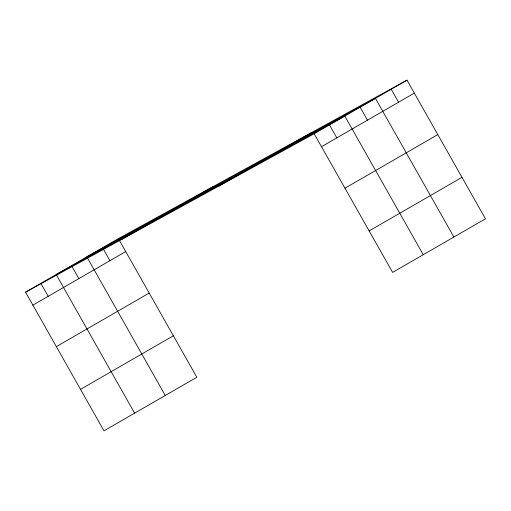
<?xml version="1.0" encoding="UTF-8"?>
<svg xmlns="http://www.w3.org/2000/svg" width="511" height="511" viewBox="0 0 511 511"><rect width="100%" height="100%" fill="white"/><g stroke="black" fill="none" stroke-linecap="round" stroke-linejoin="round"><path stroke-width="0.77" d="M25.55 292.19L118.386 238.611L407.005 80.157L485.45 218.81L392.614 272.389L314.163 133.741L25.55 292.19L103.995 430.843L196.837 377.259L119.548 240.655M120.794 239.902L213.63 186.317M218.925 186.03L311.761 132.445M314.163 133.741L407.005 80.157M32.883 305.156L125.725 251.572M321.502 146.702L414.338 93.123M56.351 346.63L149.193 293.052M344.97 188.182L437.806 134.597M80.527 389.363L173.37 335.784M369.146 230.915L461.982 177.336M56.184 274.509L344.804 116.054L423.249 254.708M391.222 89.265L398.554 102.232M453.883 237.027L375.438 98.374L86.825 256.829L165.27 395.482M360.121 107.214L367.454 120.181M329.486 124.895L336.819 137.861M102.609 247.72L109.942 260.68M71.891 266.352L78.841 278.629M56.574 275.193L134.629 413.163M40.867 283.35L48.206 296.316"/></g></svg>
